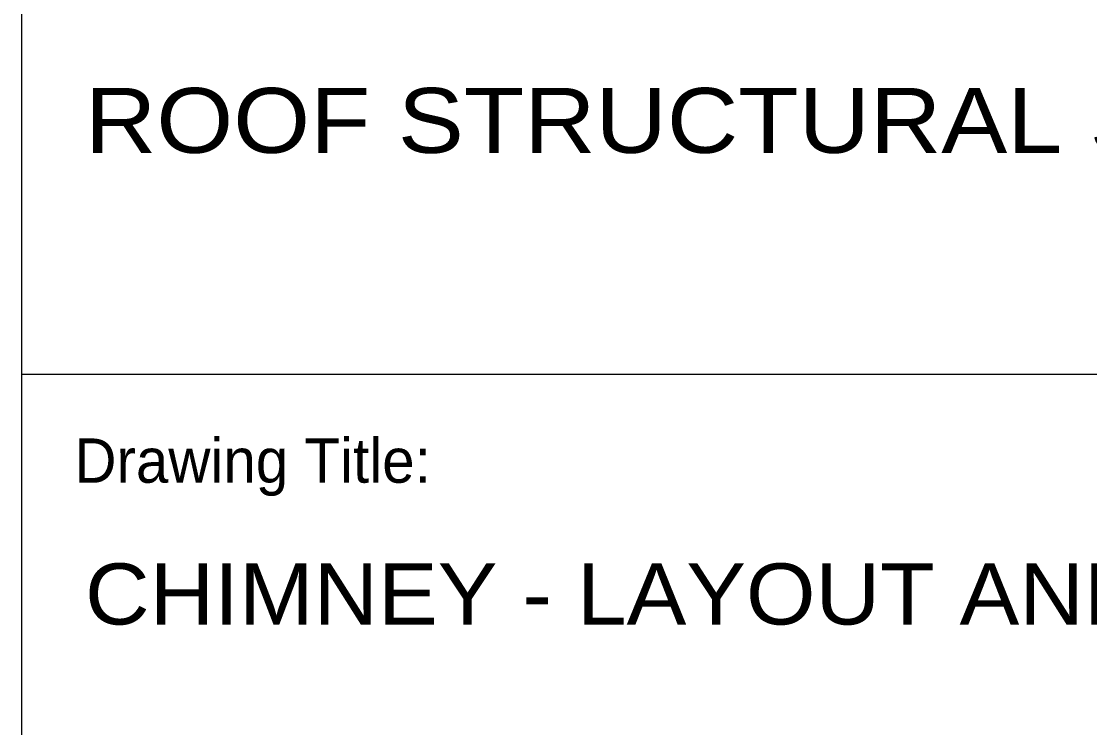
# Paper-space layout '02 Chimney' of a CAD drawing. Header units: millimetres. Extents: x 5 to 415, y 5 to 287.
# Drawn here: x 342.19 to 377.73, y 52.41 to 75.9 of the extents above; entities that cross this region are included whole.
import ezdxf

# ---------------------------------------------------------------- set-up
doc = ezdxf.new("R2010")
doc.units = ezdxf.units.MM
doc.layers.add('SHEET_GEOMETRY', color=7, linetype='Continuous')
doc.layers.add('SHEET_TEXT', color=7, linetype='Continuous')

# ---------------------------------------------------------------- blocks, each defined once
blk = doc.blocks.new('SHEET_02_CHIMNEY')
at = {"layer": 'SHEET_GEOMETRY', "lineweight": 15}
for p, q in [((342.194, 287.475), (342.194, 4.9)), ((342.194, 64.167), (414.514, 64.167))]:
    blk.add_line(p, q, dxfattribs=at)
at = {"layer": 'SHEET_TEXT'}
for s, height, width, p in [('ROOF STRUCTURAL SURVEY', 2.159, 1.138417, (344.311, 71.526)), ('Drawing Title:', 1.4732, 0.984537, (343.958, 60.556)), ('CHIMNEY - LAYOUT AND 3D VIEW', 2.032, 1.094809, (344.311, 55.841))]:
    blk.add_text(s, height=height, dxfattribs=dict(at, width=width)).set_placement(p)

psp = doc.layouts.new('02 Chimney')

# ---------------------------------------------------------------- block references
psp.add_blockref('SHEET_02_CHIMNEY', (0, 0))

doc.saveas('drawing.dxf')
